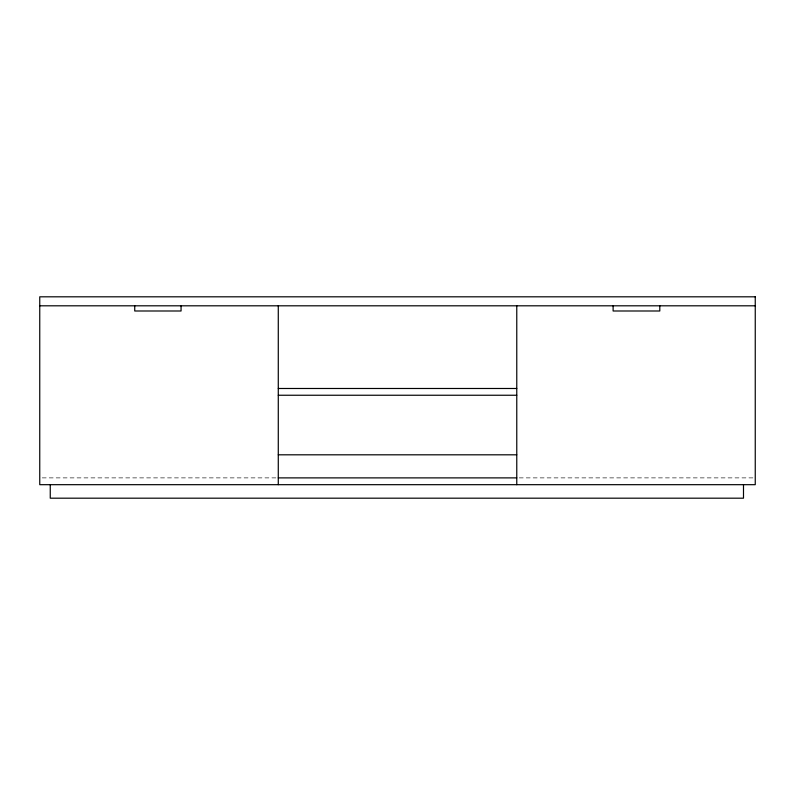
<?xml version="1.0" encoding="UTF-8"?>
<svg xmlns="http://www.w3.org/2000/svg" width="795" height="795" viewBox="0 0 795 795"><rect width="100%" height="100%" fill="white"/><g stroke="black" fill="none" stroke-linecap="round" stroke-linejoin="round"><path stroke-width="0.6" stroke-dasharray="3.98 2.98" d="M42.224 477.884L277.048 477.884M519.244 477.884L754.008 477.884"/><path stroke-width="1.19" d="M39.75 305.807L755.25 305.807M278.28 388.487L516.77 388.487M278.28 395.244L516.77 395.244M278.28 454.81L516.77 454.81M278.28 477.884L516.77 477.884M743.494 484.682L743.494 498.187L50.254 498.187L50.254 484.682M659.8 305.807L659.8 310.994L613.114 310.994L613.114 305.807M516.77 305.807L516.77 484.682M278.28 305.807L278.28 484.682M181.061 305.807L181.061 310.994L134.733 310.994L134.733 305.807M755.25 296.813L39.75 296.813L39.75 484.682L755.25 484.682L755.25 296.813"/></g></svg>
